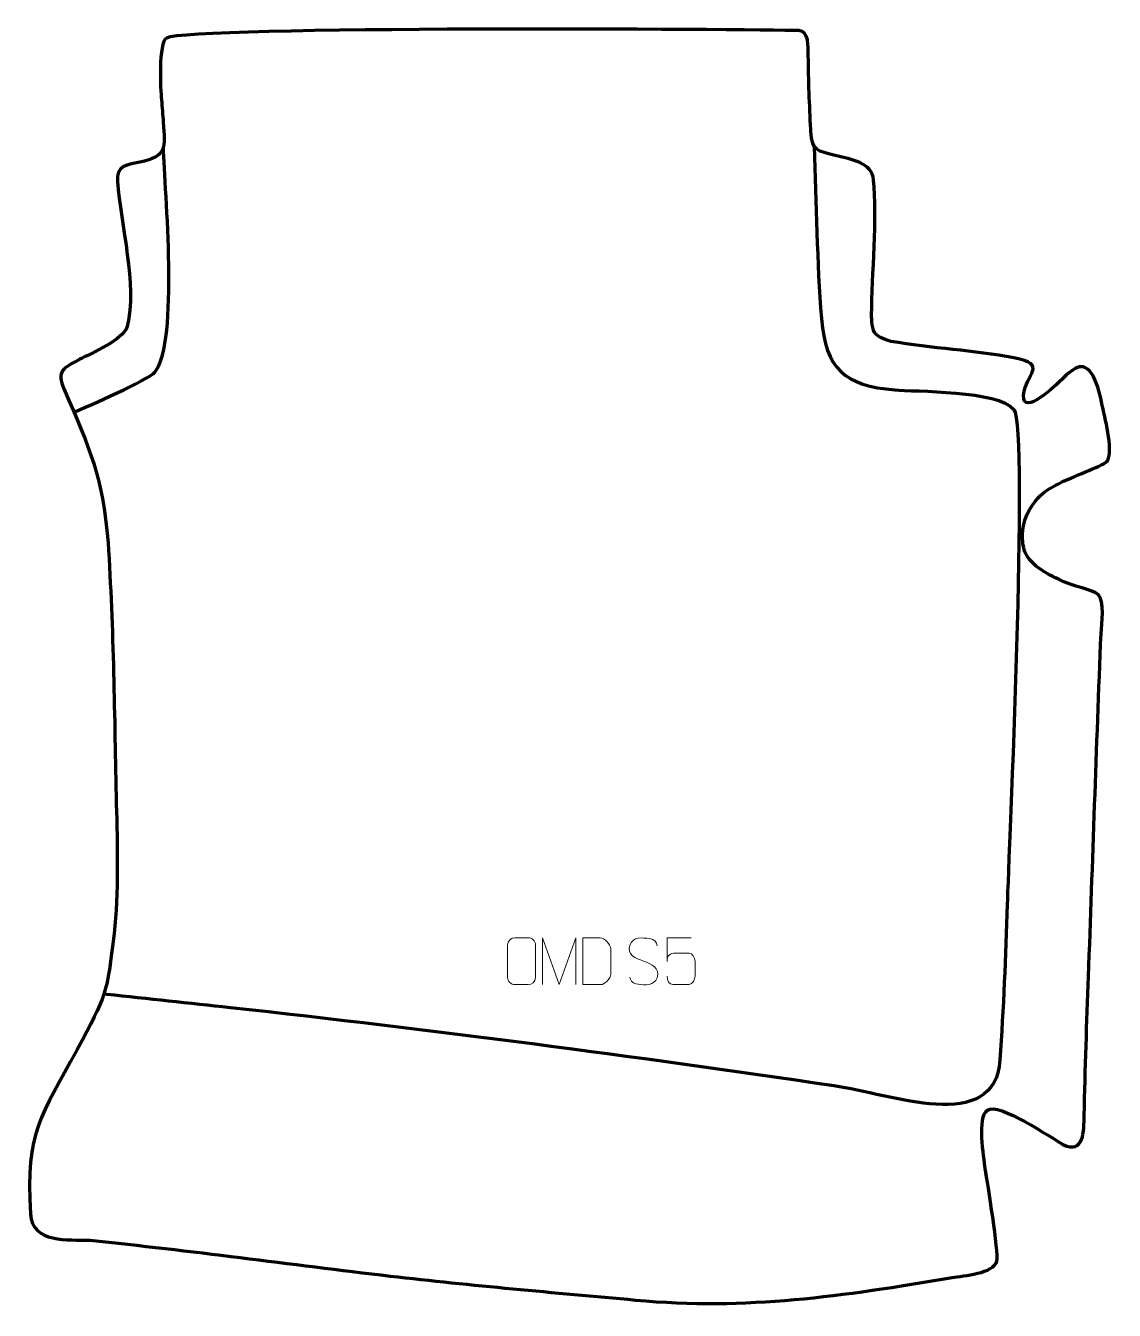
# Model space of a CAD drawing. Header units: millimetres. Extents: x -498 to 82, y 55 to 738.
import ezdxf

# ---------------------------------------------------------------- set-up
doc = ezdxf.new("R2010")
doc.units = ezdxf.units.MM
doc.header["$MEASUREMENT"] = 0
doc.layers.add('layer 2', color=7, linetype='Continuous')
doc.layers.add('layer 3', color=7, linetype='Continuous')

msp = doc.modelspace()

# ---------------------------------------------------------------- linework, layer by layer
at = {"layer": 'layer 2', "color": 142, "lineweight": 158}
for points, knots in [([(-471.9831, 532.7229), (-464.2083, 536.2734), (-432.7716, 549.4903), (-428.8179, 554.1931), (-428.8179, 554.1931), (-416.0601, 570.611), (-423.6068, 649.8508), (-424.3514, 674.0711)], [0, 0, 0, 0, 0.33333333, 0.33333333, 0.33333333, 0.33333333, 1, 1, 1, 1]), ([(-77.8963, 674.2246), (-76.6659, 643.8423), (-76.4913, 612.7831), (-74.0398, 582.5353), (-74.0398, 582.5353), (-71.8729, 555.7999), (-61.4188, 546.9026), (-35.0123, 544.5734), (-35.0123, 544.5734), (-24.9113, 543.6825), (20.6149, 544.4903), (28.3954, 534.1787), (28.3954, 534.1787), (36.3301, 523.6628), (25.5632, 295.4576), (24.9041, 270.6364), (24.9041, 270.6364), (24.1765, 243.2347), (22.8186, 215.2663), (21.0321, 187.9547), (21.0321, 187.9547), (18.4096, 147.8625), (-37.2463, 169.754), (-67.3242, 174.1555), (-67.3242, 174.1555), (-175.7142, 190.0171), (-279.8809, 203.8802), (-388.718, 215.6963), (-388.718, 215.6963), (-410.6681, 218.0794), (-432.6181, 220.4625), (-454.5682, 222.8456), (-454.5682, 222.8456), (-454.5682, 222.8456), (-456.0648, 223.0081), (-456.0648, 223.0081)], [0, 0, 0, 0, 0.1, 0.1, 0.1, 0.1, 0.2, 0.2, 0.2, 0.2, 0.3, 0.3, 0.3, 0.3, 0.4, 0.4, 0.4, 0.4, 0.5, 0.5, 0.5, 0.5, 0.6, 0.6, 0.6, 0.6, 0.7, 0.7, 0.7, 0.7, 0.8, 0.8, 0.8, 0.8, 1, 1, 1, 1])]:
    msp.add_open_spline(points, degree=3, knots=knots, dxfattribs=at)
at = {"layer": 'layer 3', "color": 242, "lineweight": 158}
msp.add_open_spline([(-79.643, 682.2564), (-78.8567, 671.3107), (-76.6832, 672.0239), (-65.929, 669.2568), (-65.929, 669.2568), (-58.2111, 667.271), (-47.2269, 665.7719), (-46.2481, 656.2517), (-46.2481, 656.2517), (-44.228, 636.6011), (-47.1199, 605.7311), (-47.3058, 584.6443), (-47.3058, 584.6443), (-47.3266, 581.9172), (-46.988, 576.449), (-45.0998, 574.3005), (-45.0998, 574.3005), (-43.6437, 572.6436), (-39.2417, 570.9238), (-36.9855, 570.4394), (-36.9855, 570.4394), (-15.3666, 566.6244), (7.3303, 565.8086), (28.4466, 561.6589), (28.4466, 561.6589), (47.3566, 557.9429), (34.4736, 553.1703), (33.6404, 541.8904), (33.6404, 541.8904), (32.7349, 529.6306), (51.506, 547.7914), (53.7399, 549.9658), (53.7399, 549.9658), (60.6721, 556.7135), (66.543, 561.6868), (71.7656, 549.6367), (71.7656, 549.6367), (73.7929, 544.959), (74.8766, 539.4443), (75.9248, 534.4506), (75.9248, 534.4506), (77.0405, 529.4268), (81.9263, 509.605), (77.7445, 506.2413), (77.7445, 506.2413), (75.2837, 504.2619), (58.3186, 497.6854), (53.8239, 495.4843), (53.8239, 495.4843), (49.3242, 493.2808), (44.7405, 490.8677), (41.3395, 487.1113), (41.3395, 487.1113), (36.8887, 482.1603), (33.1627, 475.3536), (33.0166, 467.3087), (33.0166, 467.3087), (32.9652, 464.473), (33.3584, 461.4833), (34.3214, 458.3668), (34.3214, 458.3668), (37.705, 450.7086), (47.5777, 445.7688), (55.0141, 442.4552), (55.0141, 442.4552), (59.7073, 440.364), (70.573, 438.0025), (73.257, 435.7203), (73.257, 435.7203), (77.0371, 432.5061), (75.0818, 419.9861), (74.8824, 414.9966), (74.8824, 414.9966), (72.4498, 354.1437), (70.408, 293.2728), (68.1884, 232.4116), (68.1884, 232.4116), (67.2897, 207.7304), (66.3871, 183.047), (65.914, 158.3533), (65.914, 158.3533), (65.7602, 150.3209), (65.923, 137.4578), (54.5598, 142.9018), (54.5598, 142.9018), (48.042, 146.7349), (20.339, 165.5714), (14.3537, 161.2677), (14.3537, 161.2677), (8.9499, 157.382), (12.3419, 136.3482), (13.2374, 129.9773), (13.2374, 129.9773), (14.3946, 122.026), (20.5542, 85.5969), (19.4204, 80.8629), (19.4204, 80.8629), (17.826, 74.2051), (1.4105, 73.0904), (-4.3351, 72.1165), (-4.3351, 72.1165), (-62.959, 62.2416), (-113.6111, 54.6573), (-173.0443, 60.1246), (-173.0443, 60.1246), (-216.6893, 64.1389), (-260.0785, 67.8219), (-303.642, 72.9004), (-303.642, 72.9004), (-356.905, 79.1514), (-410.1821, 86.4522), (-463.5055, 91.9885), (-463.5055, 91.9885), (-474.988, 92.3979), (-494.1787, 90.1242), (-495.1921, 105.9168), (-495.1921, 105.9168), (-497.7007, 151.0867), (-489.6777, 157.0572), (-470.2705, 193.5625), (-470.2705, 193.5625), (-454.7077, 222.2945), (-454.3858, 223.1115), (-450.6594, 255.2459), (-450.6594, 255.2459), (-448.2123, 276.3482), (-448.9483, 302.8605), (-449.4405, 324.3303), (-449.4405, 324.3303), (-450.484, 370.4039), (-450.8409, 417.493), (-453.8721, 463.4211), (-453.8721, 463.4211), (-456.8135, 499.4667), (-463.4228, 512.5082), (-477.1291, 544.7885), (-477.1291, 544.7885), (-481.4383, 554.9373), (-478.0711, 555.8756), (-468.9081, 560.8804), (-468.9081, 560.8804), (-462.2949, 564.3386), (-446.0669, 571.2305), (-443.5942, 578.2676), (-443.5942, 578.2676), (-438.2343, 600.6932), (-447.1891, 632.4653), (-448.7779, 655.6836), (-448.7779, 655.6836), (-449.3406, 663.9057), (-444.4066, 664.3044), (-437.0062, 665.8187), (-437.0062, 665.8187), (-422.2703, 668.834), (-423.5707, 673.3917), (-424.48, 687.0785), (-424.48, 687.0785), (-424.7477, 691.1093), (-425.1084, 695.1308), (-425.3749, 699.1611), (-425.3749, 699.1611), (-426.0044, 703.9833), (-427.1446, 729.5405), (-422.7801, 731.8725), (-422.7801, 731.8725), (-410.4114, 738.4815), (-109.1384, 736.5802), (-86.1027, 735.8341), (-86.1027, 735.8341), (-80.6148, 735.6564), (-81.0194, 727.5549), (-81.0005, 722.4609), (-81.0005, 722.4609), (-80.9522, 709.4708), (-80.3295, 696.2022), (-79.6903, 683.2164), (-79.6903, 683.2164), (-79.6903, 683.2164), (-79.643, 682.2564), (-79.643, 682.2564)], degree=3, knots=[0, 0, 0, 0, 0.02173913, 0.02173913, 0.02173913, 0.02173913, 0.04347826, 0.04347826, 0.04347826, 0.04347826, 0.06521739, 0.06521739, 0.06521739, 0.06521739, 0.08695652, 0.08695652, 0.08695652, 0.08695652, 0.10869565, 0.10869565, 0.10869565, 0.10869565, 0.13043478, 0.13043478, 0.13043478, 0.13043478, 0.15217391, 0.15217391, 0.15217391, 0.15217391, 0.17391304, 0.17391304, 0.17391304, 0.17391304, 0.19565217, 0.19565217, 0.19565217, 0.19565217, 0.2173913, 0.2173913, 0.2173913, 0.2173913, 0.23913043, 0.23913043, 0.23913043, 0.23913043, 0.26086957, 0.26086957, 0.26086957, 0.26086957, 0.2826087, 0.2826087, 0.2826087, 0.2826087, 0.30434783, 0.30434783, 0.30434783, 0.30434783, 0.32608696, 0.32608696, 0.32608696, 0.32608696, 0.34782609, 0.34782609, 0.34782609, 0.34782609, 0.36956522, 0.36956522, 0.36956522, 0.36956522, 0.39130435, 0.39130435, 0.39130435, 0.39130435, 0.41304348, 0.41304348, 0.41304348, 0.41304348, 0.43478261, 0.43478261, 0.43478261, 0.43478261, 0.45652174, 0.45652174, 0.45652174, 0.45652174, 0.47826087, 0.47826087, 0.47826087, 0.47826087, 0.5, 0.5, 0.5, 0.5, 0.52173913, 0.52173913, 0.52173913, 0.52173913, 0.54347826, 0.54347826, 0.54347826, 0.54347826, 0.56521739, 0.56521739, 0.56521739, 0.56521739, 0.58695652, 0.58695652, 0.58695652, 0.58695652, 0.60869565, 0.60869565, 0.60869565, 0.60869565, 0.63043478, 0.63043478, 0.63043478, 0.63043478, 0.65217391, 0.65217391, 0.65217391, 0.65217391, 0.67391304, 0.67391304, 0.67391304, 0.67391304, 0.69565217, 0.69565217, 0.69565217, 0.69565217, 0.7173913, 0.7173913, 0.7173913, 0.7173913, 0.73913043, 0.73913043, 0.73913043, 0.73913043, 0.76086957, 0.76086957, 0.76086957, 0.76086957, 0.7826087, 0.7826087, 0.7826087, 0.7826087, 0.80434783, 0.80434783, 0.80434783, 0.80434783, 0.82608696, 0.82608696, 0.82608696, 0.82608696, 0.84782609, 0.84782609, 0.84782609, 0.84782609, 0.86956522, 0.86956522, 0.86956522, 0.86956522, 0.89130435, 0.89130435, 0.89130435, 0.89130435, 0.91304348, 0.91304348, 0.91304348, 0.91304348, 0.93478261, 0.93478261, 0.93478261, 0.93478261, 0.95652174, 0.95652174, 0.95652174, 0.95652174, 1, 1, 1, 1], dxfattribs=at)
at = {"layer": 'layer 3', "color": 250, "lineweight": 9}
for points, knots in [([(-168.7521, 240.5622), (-173.0004, 242.0326), (-177.9085, 243.8284), (-175.9034, 249.3487), (-175.9034, 249.3487), (-174.3999, 253.4886), (-169.1863, 253.1001), (-165.5827, 252.499), (-165.5827, 252.499), (-162.7221, 252.0218), (-161.8574, 250.8086), (-161.5468, 248.7245)], [0, 0, 0, 0, 0.25, 0.25, 0.25, 0.25, 0.5, 0.5, 0.5, 0.5, 1, 1, 1, 1]), ([(-143.358, 253.0169), (-143.358, 253.0169), (-156.2097, 253.0169), (-156.2097, 253.0169), (-156.2097, 253.0169), (-156.2094, 248.7863), (-156.2094, 244.5554), (-156.2097, 240.3242), (-156.2097, 240.3242), (-156.21, 243.6343), (-154.579, 244.7061), (-151.767, 244.7666), (-151.767, 244.7666), (-149.3274, 244.7669), (-146.8879, 244.7669), (-144.4487, 244.7666), (-144.4487, 244.7666), (-142.7989, 244.7734), (-141.324, 242.3929), (-141.2955, 240.3242), (-141.2955, 240.3242), (-141.2958, 237.7369), (-141.2958, 235.1493), (-141.2955, 232.5616), (-141.2955, 232.5616), (-141.2493, 230.6022), (-142.7487, 228.1659), (-144.3746, 228.1074), (-144.3746, 228.1074), (-146.3311, 228.1077), (-151.2261, 228.1077), (-153.1831, 228.1074), (-153.1831, 228.1074), (-155.0286, 228.0986), (-156.1357, 230.0634), (-156.1565, 232.6145)], [0, 0, 0, 0, 0.1, 0.1, 0.1, 0.1, 0.2, 0.2, 0.2, 0.2, 0.3, 0.3, 0.3, 0.3, 0.4, 0.4, 0.4, 0.4, 0.5, 0.5, 0.5, 0.5, 0.6, 0.6, 0.6, 0.6, 0.7, 0.7, 0.7, 0.7, 0.8, 0.8, 0.8, 0.8, 1, 1, 1, 1]), ([(-237.1826, 252.9652), (-234.8569, 252.9652), (-232.5308, 252.9652), (-230.2047, 252.9652), (-230.2047, 252.9652), (-228.2581, 253.0008), (-226.2667, 251.5092), (-226.24, 249.0716), (-226.24, 249.0716), (-226.2404, 243.3247), (-226.2404, 237.5774), (-226.24, 231.8297), (-226.24, 231.8297), (-226.3798, 229.5063), (-228.057, 228.0267), (-230.2047, 228.0159), (-230.2047, 228.0159), (-232.5366, 228.0163), (-234.8685, 228.0163), (-237.2, 228.0159), (-237.2, 228.0159), (-239.125, 227.9105), (-241.0971, 229.795), (-241.0859, 231.8123), (-241.0859, 231.8123), (-241.0856, 237.5824), (-241.0856, 243.3521), (-241.0859, 249.1214), (-241.0859, 249.1214), (-241.0817, 251.2595), (-239.335, 252.9787), (-237.1826, 252.9652)], [0, 0, 0, 0, 0.11111111, 0.11111111, 0.11111111, 0.11111111, 0.22222222, 0.22222222, 0.22222222, 0.22222222, 0.33333333, 0.33333333, 0.33333333, 0.33333333, 0.44444444, 0.44444444, 0.44444444, 0.44444444, 0.55555556, 0.55555556, 0.55555556, 0.55555556, 0.66666667, 0.66666667, 0.66666667, 0.66666667, 0.77777778, 0.77777778, 0.77777778, 0.77777778, 1, 1, 1, 1]), ([(-222.5055, 228.0098), (-222.5055, 228.0098), (-222.5055, 252.9677), (-222.5055, 252.9677), (-222.5055, 252.9677), (-222.5055, 252.9677), (-213.5804, 228.0098), (-213.5804, 228.0098), (-213.5804, 228.0098), (-213.5804, 228.0098), (-204.8205, 252.9672), (-204.8205, 252.9672), (-204.8205, 252.9672), (-204.8205, 252.9672), (-204.8205, 228.0098), (-204.8205, 228.0098)], [0, 0, 0, 0, 0.2, 0.2, 0.2, 0.2, 0.4, 0.4, 0.4, 0.4, 0.6, 0.6, 0.6, 0.6, 1, 1, 1, 1]), ([(-201.0553, 228.0401), (-198.7235, 228.0405), (-193.7733, 228.0165), (-191.4418, 228.0162), (-191.4418, 228.0162), (-189.5168, 227.9108), (-186.1982, 231.4524), (-186.2094, 233.4697), (-186.2094, 233.4697), (-186.2098, 239.2398), (-186.2098, 241.4095), (-186.2094, 247.1788), (-186.2094, 247.1788), (-186.2137, 249.3169), (-189.5882, 252.977), (-191.7406, 252.9635), (-191.7406, 252.9635), (-194.0663, 252.9635), (-198.7906, 252.9635), (-201.1167, 252.9635), (-201.1167, 252.9635), (-201.1163, 247.2166), (-201.055, 233.7874), (-201.0553, 228.0401)], [0, 0, 0, 0, 0.14285714, 0.14285714, 0.14285714, 0.14285714, 0.28571429, 0.28571429, 0.28571429, 0.28571429, 0.42857143, 0.42857143, 0.42857143, 0.42857143, 0.57142857, 0.57142857, 0.57142857, 0.57142857, 0.71428571, 0.71428571, 0.71428571, 0.71428571, 1, 1, 1, 1]), ([(-168.7521, 240.5621), (-164.7335, 238.9154), (-159.704, 237.0271), (-161.538, 231.6668), (-161.538, 231.6668), (-162.9978, 227.4004), (-167.9086, 227.6571), (-171.6347, 228.2118), (-171.6347, 228.2118), (-174.3847, 228.6216), (-175.6056, 229.8351), (-175.9836, 231.9473)], [0, 0, 0, 0, 0.25, 0.25, 0.25, 0.25, 0.5, 0.5, 0.5, 0.5, 1, 1, 1, 1])]:
    msp.add_open_spline(points, degree=3, knots=knots, dxfattribs=at)

doc.saveas('drawing.dxf')
